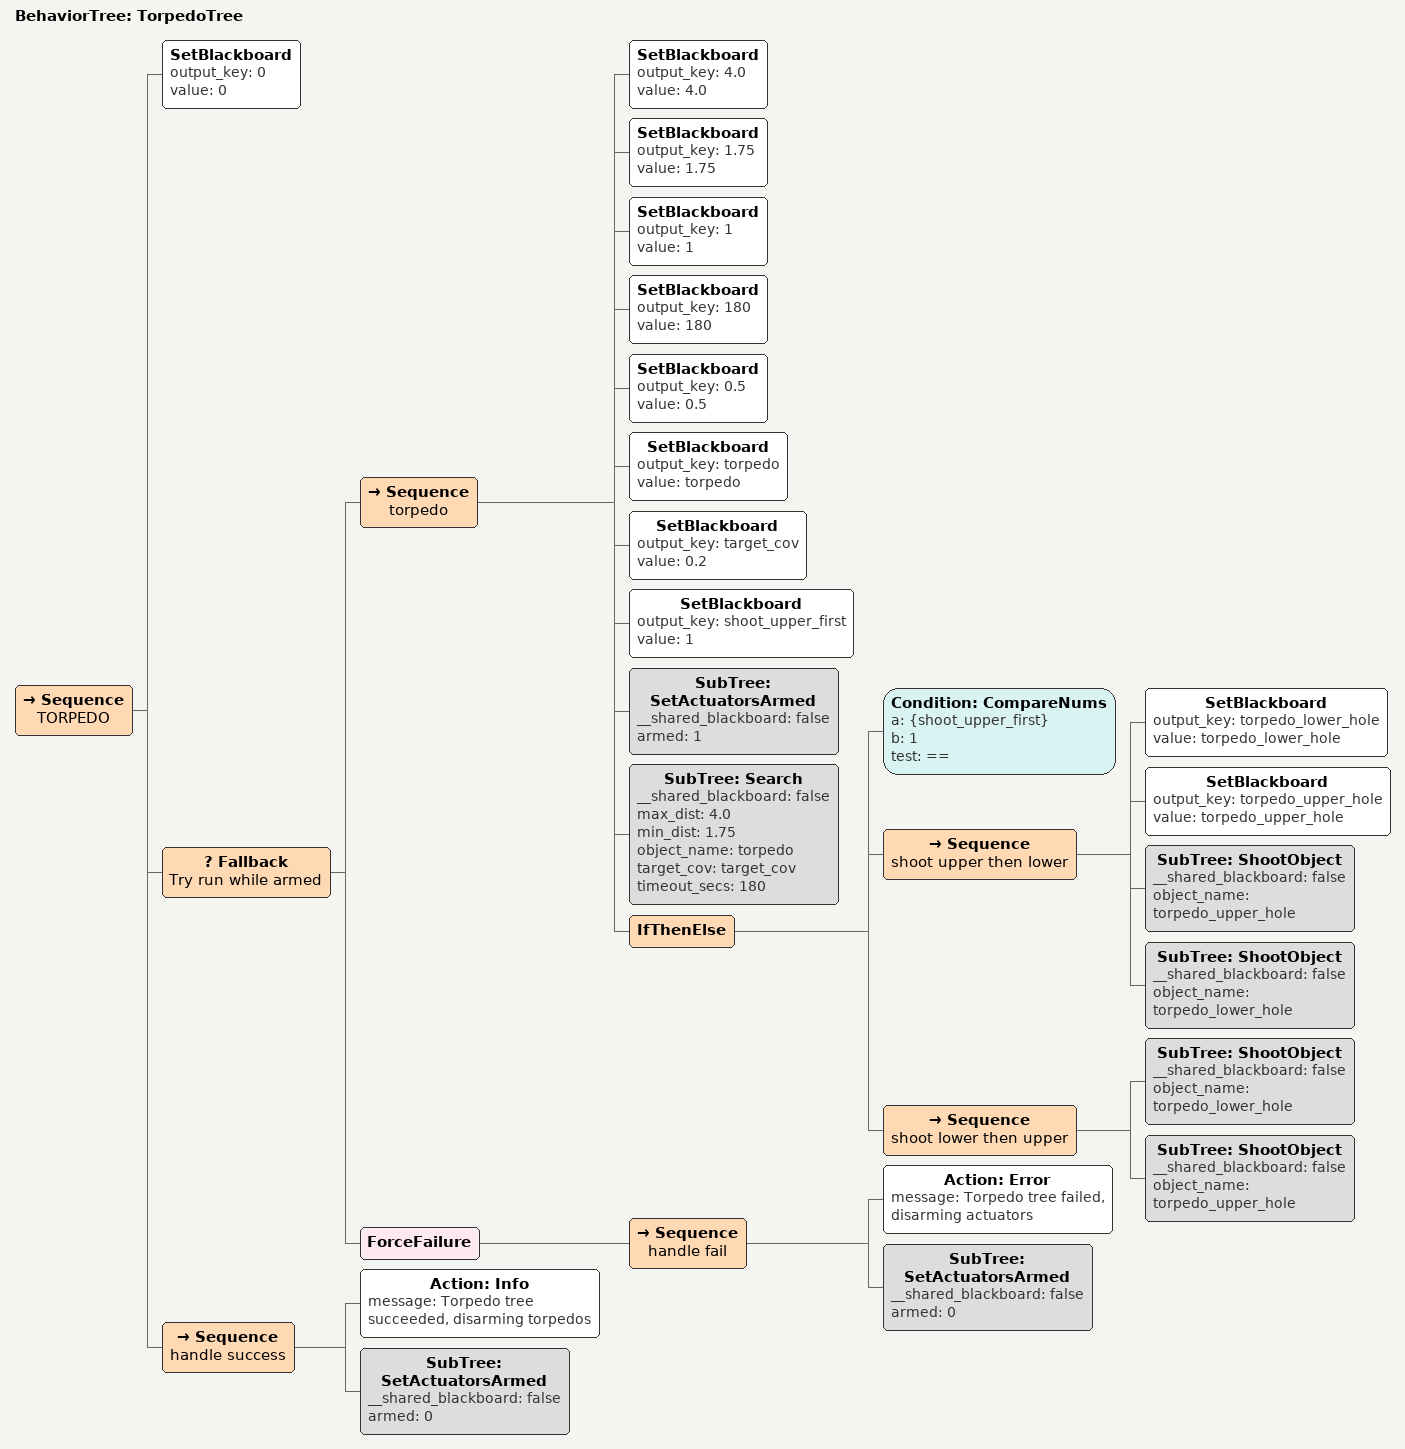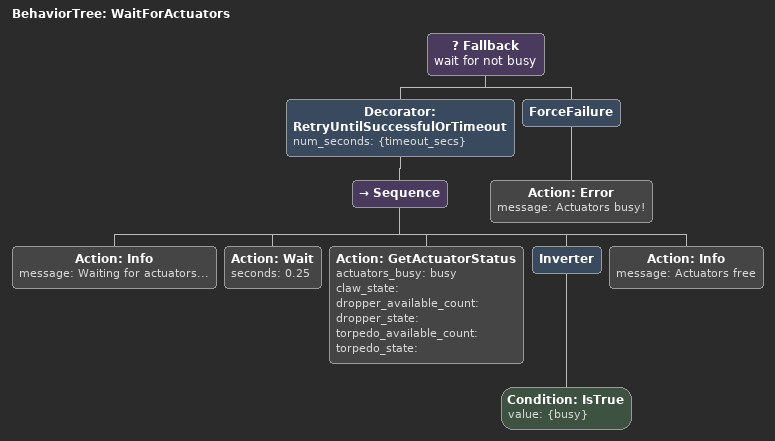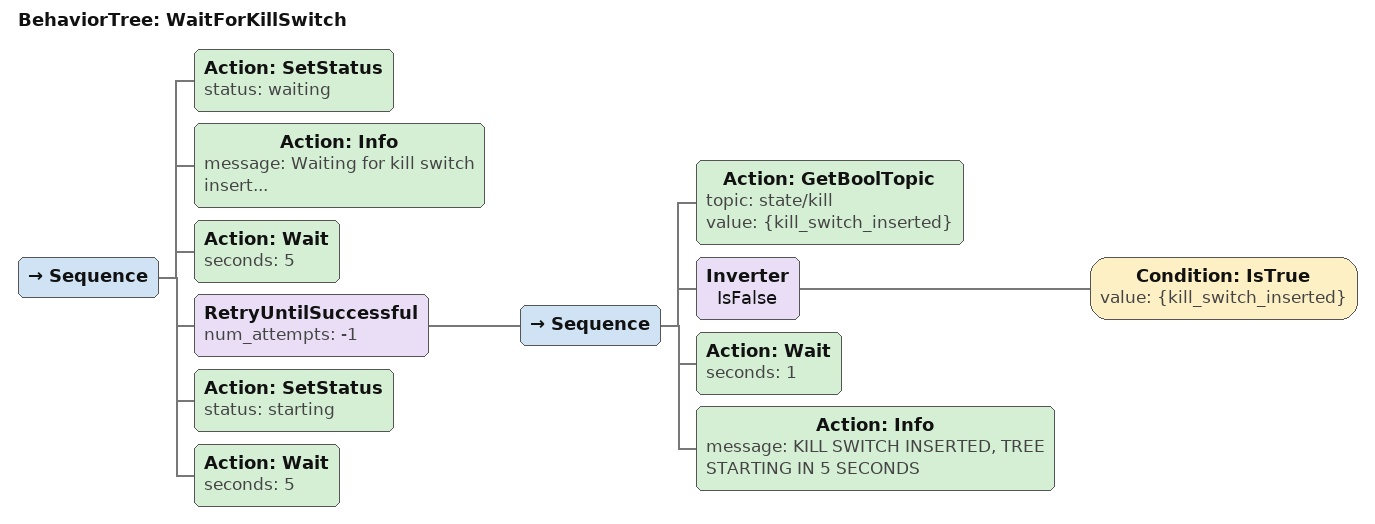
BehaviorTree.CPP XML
<BehaviorTree ID="TorpedoTree">
    <Sequence name="TORPEDO">
        <SetBlackboard output_key="0" value="0"/>
        <Fallback name="Try run while armed">
            <Sequence name="torpedo">
                <SetBlackboard output_key="4.0" value="4.0"/>
                <SetBlackboard output_key="1.75" value="1.75"/>
                <SetBlackboard output_key="1" value="1"/>
                <SetBlackboard output_key="180" value="180"/>
                <SetBlackboard output_key="0.5" value="0.5"/>
                <SetBlackboard output_key="torpedo" value="torpedo"/>
                <SetBlackboard output_key="target_cov" value="0.2"/>
                <SetBlackboard output_key="shoot_upper_first" value="1"/>
                <SubTree ID="SetActuatorsArmed" __shared_blackboard="false" armed="1"/>
                <SubTree ID="Search" __shared_blackboard="false" max_dist="4.0" min_dist="1.75" object_name="torpedo" target_cov="target_cov" timeout_secs="180"/>
                <IfThenElse>
                    <Condition ID="CompareNums" a="{shoot_upper_first}" b="1" test="=="/>
                    <Sequence name="shoot upper then lower">
                        <SetBlackboard output_key="torpedo_lower_hole" value="torpedo_lower_hole"/>
                        <SetBlackboard output_key="torpedo_upper_hole" value="torpedo_upper_hole"/>
                        <SubTree ID="ShootObject" __shared_blackboard="false" object_name="torpedo_upper_hole"/>
                        <SubTree ID="ShootObject" __shared_blackboard="false" object_name="torpedo_lower_hole"/>
                    </Sequence>
                    <Sequence name="shoot lower then upper">
                        <SubTree ID="ShootObject" __shared_blackboard="false" object_name="torpedo_lower_hole"/>
                        <SubTree ID="ShootObject" __shared_blackboard="false" object_name="torpedo_upper_hole"/>
                    </Sequence>
                </IfThenElse>
            </Sequence>
            <ForceFailure>
                <Sequence name="handle fail">
                    <Action ID="Error" message="Torpedo tree failed, disarming actuators"/>
                    <SubTree ID="SetActuatorsArmed" __shared_blackboard="false" armed="0"/>
                </Sequence>
            </ForceFailure>
        </Fallback>
        <Sequence name="handle success">
            <Action ID="Info" message="Torpedo tree succeeded, disarming torpedos"/>
            <SubTree ID="SetActuatorsArmed" __shared_blackboard="false" armed="0"/>
        </Sequence>
    </Sequence>
</BehaviorTree>

<BehaviorTree ID="WaitForActuators">
    <Fallback name="wait for not busy">
        <Decorator ID="RetryUntilSuccessfulOrTimeout" num_seconds="{timeout_secs}">
            <Sequence>
                <Action ID="Info" message="Waiting for actuators..."/>
                <Action ID="Wait" seconds="0.25"/>
                <Action ID="GetActuatorStatus" actuators_busy="busy" claw_state="" dropper_available_count="" dropper_state="" torpedo_available_count="" torpedo_state=""/>
                <Inverter>
                    <Condition ID="IsTrue" value="{busy}"/>
                </Inverter>
                <Action ID="Info" message="Actuators free"/>
            </Sequence>
        </Decorator>
        <ForceFailure>
            <Action ID="Error" message="Actuators busy!"/>
        </ForceFailure>
    </Fallback>
</BehaviorTree>

<BehaviorTree ID="WaitForKillSwitch">
    <Sequence>
        <Action ID="SetStatus" status="waiting"/>
        <Action ID="Info" message="Waiting for kill switch insert..."/>
        <Action ID="Wait" seconds="5"/>
        <RetryUntilSuccessful num_attempts="-1">
            <Sequence>
                <Action ID="GetBoolTopic" topic="state/kill" value="{kill_switch_inserted}"/>
                <Inverter name="IsFalse">
                    <Condition ID="IsTrue" value="{kill_switch_inserted}"/>
                </Inverter>
                <Action ID="Wait" seconds="1"/>
                <Action ID="Info" message="KILL SWITCH INSERTED, TREE STARTING IN 5 SECONDS"/>
            </Sequence>
        </RetryUntilSuccessful>
        <Action ID="SetStatus" status="starting"/>
        <Action ID="Wait" seconds="5"/>
    </Sequence>
</BehaviorTree>
